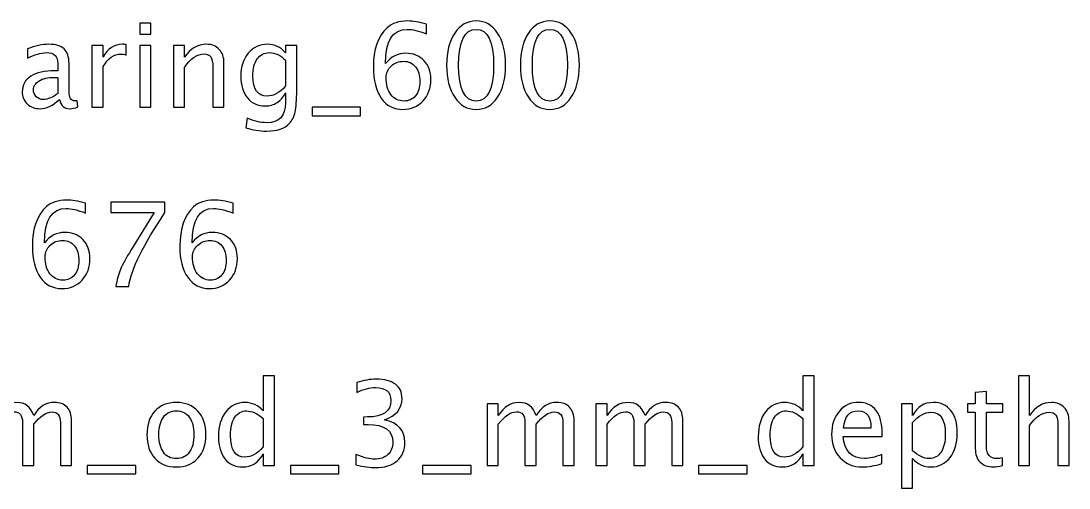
# Model space of a CAD drawing. Header units: centimetres. Extents: x -12.3 to 12.3, y -1.3 to 14.1.
# Drawn here: x 0.86 to 12.27, y 9.02 to 14.11 of the extents above; entities that cross this region are included whole.
import ezdxf

# ---------------------------------------------------------------- set-up
doc = ezdxf.new("R2010")
doc.units = ezdxf.units.CM
doc.header["$MEASUREMENT"] = 0
doc.layers.add('Layer 1', color=7, linetype='Continuous')

msp = doc.modelspace()

# ---------------------------------------------------------------- linework, layer by layer
at = {"layer": 'Layer 1'}
for points, knots in [([(2.14862, 13.96673), (2.14862, 13.96673), (2.14862, 14.08865), (2.14862, 14.08865), (2.14862, 14.08865), (2.14862, 14.08865), (2.27054, 14.08865), (2.27054, 14.08865), (2.27054, 14.08865), (2.27054, 14.08865), (2.27054, 13.96673), (2.27054, 13.96673), (2.27054, 13.96673), (2.27054, 13.96673), (2.14862, 13.96673), (2.14862, 13.96673)], [0, 0, 0, 0, 0.2, 0.2, 0.2, 0.2, 0.4, 0.4, 0.4, 0.4, 0.6, 0.6, 0.6, 0.6, 1, 1, 1, 1]), ([(4.82727, 13.64627), (4.88569, 13.72183), (4.95914, 13.75972), (5.04762, 13.75972), (5.04762, 13.75972), (5.12784, 13.75972), (5.19345, 13.73326), (5.24468, 13.68013), (5.24468, 13.68013), (5.29569, 13.62701), (5.3213, 13.55885), (5.3213, 13.47566), (5.3213, 13.47566), (5.3213, 13.3802), (5.29273, 13.30167), (5.23536, 13.24008), (5.23536, 13.24008), (5.178, 13.17848), (5.10519, 13.14758), (5.0165, 13.14758), (5.0165, 13.14758), (4.91575, 13.14758), (4.83658, 13.18843), (4.77965, 13.26992), (4.77965, 13.26992), (4.7225, 13.35163), (4.69392, 13.46466), (4.69392, 13.6088), (4.69392, 13.6088), (4.69392, 13.80311), (4.74387, 13.94556), (4.84357, 14.03658), (4.84357, 14.03658), (4.89776, 14.08653), (4.97269, 14.11151), (5.06815, 14.11151), (5.06815, 14.11151), (5.1236, 14.11151), (5.1924, 14.10008), (5.27431, 14.07722), (5.27431, 14.07722), (5.27431, 14.07722), (5.27431, 13.97054), (5.27431, 13.97054), (5.27431, 13.97054), (5.18774, 14.00356), (5.11662, 14.02007), (5.06074, 14.02007), (5.06074, 14.02007), (4.90516, 14.02007), (4.82727, 13.8954), (4.82727, 13.64627)], [0, 0, 0, 0, 0.07142857, 0.07142857, 0.07142857, 0.07142857, 0.14285714, 0.14285714, 0.14285714, 0.14285714, 0.21428571, 0.21428571, 0.21428571, 0.21428571, 0.28571429, 0.28571429, 0.28571429, 0.28571429, 0.35714286, 0.35714286, 0.35714286, 0.35714286, 0.42857143, 0.42857143, 0.42857143, 0.42857143, 0.5, 0.5, 0.5, 0.5, 0.57142857, 0.57142857, 0.57142857, 0.57142857, 0.64285714, 0.64285714, 0.64285714, 0.64285714, 0.71428571, 0.71428571, 0.71428571, 0.71428571, 0.78571429, 0.78571429, 0.78571429, 0.78571429, 0.85714286, 0.85714286, 0.85714286, 0.85714286, 1, 1, 1, 1]), ([(5.81321, 13.14758), (5.7169, 13.14758), (5.63922, 13.19182), (5.58038, 13.28008), (5.58038, 13.28008), (5.52132, 13.36835), (5.4919, 13.48477), (5.4919, 13.62955), (5.4919, 13.62955), (5.4919, 13.77433), (5.52132, 13.89074), (5.58038, 13.97901), (5.58038, 13.97901), (5.63922, 14.06727), (5.7169, 14.11151), (5.81321, 14.11151), (5.81321, 14.11151), (5.90994, 14.11151), (5.98762, 14.06748), (6.04647, 13.97943), (6.04647, 13.97943), (6.1051, 13.89138), (6.13452, 13.77475), (6.13452, 13.62955), (6.13452, 13.62955), (6.13452, 13.48477), (6.1051, 13.36835), (6.04647, 13.28008), (6.04647, 13.28008), (5.98762, 13.19182), (5.90994, 13.14758), (5.81321, 13.14758)], [0, 0, 0, 0, 0.11111111, 0.11111111, 0.11111111, 0.11111111, 0.22222222, 0.22222222, 0.22222222, 0.22222222, 0.33333333, 0.33333333, 0.33333333, 0.33333333, 0.44444444, 0.44444444, 0.44444444, 0.44444444, 0.55555556, 0.55555556, 0.55555556, 0.55555556, 0.66666667, 0.66666667, 0.66666667, 0.66666667, 0.77777778, 0.77777778, 0.77777778, 0.77777778, 1, 1, 1, 1]), ([(6.61627, 13.14758), (6.51996, 13.14758), (6.44228, 13.19182), (6.38344, 13.28008), (6.38344, 13.28008), (6.32438, 13.36835), (6.29496, 13.48477), (6.29496, 13.62955), (6.29496, 13.62955), (6.29496, 13.77433), (6.32438, 13.89074), (6.38344, 13.97901), (6.38344, 13.97901), (6.44228, 14.06727), (6.51996, 14.11151), (6.61627, 14.11151), (6.61627, 14.11151), (6.713, 14.11151), (6.79068, 14.06748), (6.84953, 13.97943), (6.84953, 13.97943), (6.90816, 13.89138), (6.93758, 13.77475), (6.93758, 13.62955), (6.93758, 13.62955), (6.93758, 13.48477), (6.90816, 13.36835), (6.84953, 13.28008), (6.84953, 13.28008), (6.79068, 13.19182), (6.713, 13.14758), (6.61627, 13.14758)], [0, 0, 0, 0, 0.11111111, 0.11111111, 0.11111111, 0.11111111, 0.22222222, 0.22222222, 0.22222222, 0.22222222, 0.33333333, 0.33333333, 0.33333333, 0.33333333, 0.44444444, 0.44444444, 0.44444444, 0.44444444, 0.55555556, 0.55555556, 0.55555556, 0.55555556, 0.66666667, 0.66666667, 0.66666667, 0.66666667, 0.77777778, 0.77777778, 0.77777778, 0.77777778, 1, 1, 1, 1]), ([(5.813, 13.23902), (5.94021, 13.23902), (6.00371, 13.3692), (6.00371, 13.62955), (6.00371, 13.62955), (6.00371, 13.8899), (5.94021, 14.02007), (5.813, 14.02007), (5.813, 14.02007), (5.68621, 14.02007), (5.62271, 13.8899), (5.62271, 13.62955), (5.62271, 13.62955), (5.62271, 13.3692), (5.68621, 13.23902), (5.813, 13.23902)], [0, 0, 0, 0, 0.2, 0.2, 0.2, 0.2, 0.4, 0.4, 0.4, 0.4, 0.6, 0.6, 0.6, 0.6, 1, 1, 1, 1]), ([(6.61606, 13.23902), (6.74327, 13.23902), (6.80677, 13.3692), (6.80677, 13.62955), (6.80677, 13.62955), (6.80677, 13.8899), (6.74327, 14.02007), (6.61606, 14.02007), (6.61606, 14.02007), (6.48927, 14.02007), (6.42577, 13.8899), (6.42577, 13.62955), (6.42577, 13.62955), (6.42577, 13.3692), (6.48927, 13.23902), (6.61606, 13.23902)], [0, 0, 0, 0, 0.2, 0.2, 0.2, 0.2, 0.4, 0.4, 0.4, 0.4, 0.6, 0.6, 0.6, 0.6, 1, 1, 1, 1]), ([(1.27465, 13.25617), (1.20142, 13.18886), (1.13093, 13.1552), (1.0632, 13.1552), (1.0632, 13.1552), (1.00753, 13.1552), (0.96117, 13.17256), (0.92456, 13.20748), (0.92456, 13.20748), (0.88773, 13.24241), (0.86931, 13.28643), (0.86931, 13.33956), (0.86931, 13.33956), (0.86931, 13.41301), (0.90021, 13.46953), (0.96202, 13.5089), (0.96202, 13.5089), (1.02383, 13.54827), (1.11252, 13.56795), (1.22809, 13.56795), (1.22809, 13.56795), (1.22809, 13.56795), (1.25666, 13.56795), (1.25666, 13.56795), (1.25666, 13.56795), (1.25666, 13.56795), (1.25666, 13.64902), (1.25666, 13.64902), (1.25666, 13.64902), (1.25666, 13.72712), (1.21602, 13.76607), (1.13453, 13.76607), (1.13453, 13.76607), (1.07145, 13.76607), (1.00245, 13.74617), (0.92773, 13.70638), (0.92773, 13.70638), (0.92773, 13.70638), (0.92773, 13.80671), (0.92773, 13.80671), (0.92773, 13.80671), (1.00986, 13.84058), (1.08733, 13.85751), (1.15993, 13.85751), (1.15993, 13.85751), (1.23465, 13.85751), (1.28989, 13.84058), (1.32524, 13.8065), (1.32524, 13.8065), (1.3608, 13.77242), (1.37858, 13.71993), (1.37858, 13.64902), (1.37858, 13.64902), (1.37858, 13.64902), (1.37858, 13.34485), (1.37858, 13.34485), (1.37858, 13.34485), (1.37858, 13.27522), (1.39996, 13.24029), (1.44293, 13.24029), (1.44293, 13.24029), (1.44822, 13.24029), (1.45605, 13.24114), (1.46642, 13.24283), (1.46642, 13.24283), (1.46642, 13.24283), (1.4751, 13.1751), (1.4751, 13.1751), (1.4751, 13.1751), (1.44737, 13.16176), (1.41689, 13.1552), (1.38345, 13.1552), (1.38345, 13.1552), (1.32651, 13.1552), (1.29032, 13.18886), (1.27465, 13.25617)], [0, 0, 0, 0, 0.05, 0.05, 0.05, 0.05, 0.1, 0.1, 0.1, 0.1, 0.15, 0.15, 0.15, 0.15, 0.2, 0.2, 0.2, 0.2, 0.25, 0.25, 0.25, 0.25, 0.3, 0.3, 0.3, 0.3, 0.35, 0.35, 0.35, 0.35, 0.4, 0.4, 0.4, 0.4, 0.45, 0.45, 0.45, 0.45, 0.5, 0.5, 0.5, 0.5, 0.55, 0.55, 0.55, 0.55, 0.6, 0.6, 0.6, 0.6, 0.65, 0.65, 0.65, 0.65, 0.7, 0.7, 0.7, 0.7, 0.75, 0.75, 0.75, 0.75, 0.8, 0.8, 0.8, 0.8, 0.85, 0.85, 0.85, 0.85, 0.9, 0.9, 0.9, 0.9, 1, 1, 1, 1]), ([(1.62898, 13.17044), (1.62898, 13.17044), (1.62898, 13.84354), (1.62898, 13.84354), (1.62898, 13.84354), (1.62898, 13.84354), (1.7509, 13.84354), (1.7509, 13.84354), (1.7509, 13.84354), (1.7509, 13.84354), (1.7509, 13.71633), (1.7509, 13.71633), (1.7509, 13.71633), (1.79937, 13.81052), (1.86965, 13.85751), (1.96193, 13.85751), (1.96193, 13.85751), (1.97442, 13.85751), (1.98754, 13.85645), (2.00109, 13.85434), (2.00109, 13.85434), (2.00109, 13.85434), (2.00109, 13.74025), (2.00109, 13.74025), (2.00109, 13.74025), (1.97992, 13.74723), (1.9613, 13.75083), (1.94521, 13.75083), (1.94521, 13.75083), (1.86774, 13.75083), (1.80297, 13.70511), (1.7509, 13.61346), (1.7509, 13.61346), (1.7509, 13.61346), (1.7509, 13.17044), (1.7509, 13.17044), (1.7509, 13.17044), (1.7509, 13.17044), (1.62898, 13.17044), (1.62898, 13.17044)], [0, 0, 0, 0, 0.09090909, 0.09090909, 0.09090909, 0.09090909, 0.18181818, 0.18181818, 0.18181818, 0.18181818, 0.27272727, 0.27272727, 0.27272727, 0.27272727, 0.36363636, 0.36363636, 0.36363636, 0.36363636, 0.45454545, 0.45454545, 0.45454545, 0.45454545, 0.54545455, 0.54545455, 0.54545455, 0.54545455, 0.63636364, 0.63636364, 0.63636364, 0.63636364, 0.72727273, 0.72727273, 0.72727273, 0.72727273, 0.81818182, 0.81818182, 0.81818182, 0.81818182, 1, 1, 1, 1]), ([(2.14862, 13.17044), (2.14862, 13.17044), (2.14862, 13.84354), (2.14862, 13.84354), (2.14862, 13.84354), (2.14862, 13.84354), (2.27054, 13.84354), (2.27054, 13.84354), (2.27054, 13.84354), (2.27054, 13.84354), (2.27054, 13.17044), (2.27054, 13.17044), (2.27054, 13.17044), (2.27054, 13.17044), (2.14862, 13.17044), (2.14862, 13.17044)], [0, 0, 0, 0, 0.2, 0.2, 0.2, 0.2, 0.4, 0.4, 0.4, 0.4, 0.6, 0.6, 0.6, 0.6, 1, 1, 1, 1]), ([(2.51565, 13.17044), (2.51565, 13.17044), (2.51565, 13.84354), (2.51565, 13.84354), (2.51565, 13.84354), (2.51565, 13.84354), (2.63757, 13.84354), (2.63757, 13.84354), (2.63757, 13.84354), (2.63757, 13.84354), (2.63757, 13.71633), (2.63757, 13.71633), (2.63757, 13.71633), (2.70213, 13.81052), (2.78129, 13.85751), (2.87485, 13.85751), (2.87485, 13.85751), (2.93369, 13.85751), (2.98047, 13.8391), (3.01497, 13.80205), (3.01497, 13.80205), (3.04947, 13.76522), (3.06683, 13.71548), (3.06683, 13.65325), (3.06683, 13.65325), (3.06683, 13.65325), (3.06683, 13.17044), (3.06683, 13.17044), (3.06683, 13.17044), (3.06683, 13.17044), (2.94491, 13.17044), (2.94491, 13.17044), (2.94491, 13.17044), (2.94491, 13.17044), (2.94491, 13.61346), (2.94491, 13.61346), (2.94491, 13.61346), (2.94491, 13.66341), (2.9375, 13.69897), (2.9229, 13.72014), (2.9229, 13.72014), (2.90808, 13.74152), (2.88374, 13.7521), (2.84966, 13.7521), (2.84966, 13.7521), (2.77473, 13.7521), (2.70403, 13.70321), (2.63757, 13.60542), (2.63757, 13.60542), (2.63757, 13.60542), (2.63757, 13.17044), (2.63757, 13.17044), (2.63757, 13.17044), (2.63757, 13.17044), (2.51565, 13.17044), (2.51565, 13.17044)], [0, 0, 0, 0, 0.06666667, 0.06666667, 0.06666667, 0.06666667, 0.13333333, 0.13333333, 0.13333333, 0.13333333, 0.2, 0.2, 0.2, 0.2, 0.26666667, 0.26666667, 0.26666667, 0.26666667, 0.33333333, 0.33333333, 0.33333333, 0.33333333, 0.4, 0.4, 0.4, 0.4, 0.46666667, 0.46666667, 0.46666667, 0.46666667, 0.53333333, 0.53333333, 0.53333333, 0.53333333, 0.6, 0.6, 0.6, 0.6, 0.66666667, 0.66666667, 0.66666667, 0.66666667, 0.73333333, 0.73333333, 0.73333333, 0.73333333, 0.8, 0.8, 0.8, 0.8, 0.86666667, 0.86666667, 0.86666667, 0.86666667, 1, 1, 1, 1]), ([(3.30644, 12.94692), (3.30644, 12.94692), (3.32083, 13.05233), (3.32083, 13.05233), (3.32083, 13.05233), (3.39153, 13.01931), (3.46159, 13.0028), (3.53081, 13.0028), (3.53081, 13.0028), (3.66818, 13.0028), (3.73697, 13.07561), (3.73697, 13.22103), (3.73697, 13.22103), (3.73697, 13.22103), (3.73697, 13.32686), (3.73697, 13.32686), (3.73697, 13.32686), (3.7158, 13.2822), (3.68575, 13.2477), (3.64659, 13.22293), (3.64659, 13.22293), (3.60743, 13.19817), (3.56383, 13.18568), (3.51578, 13.18568), (3.51578, 13.18568), (3.43429, 13.18568), (3.36973, 13.21489), (3.3221, 13.27331), (3.3221, 13.27331), (3.27448, 13.33173), (3.25056, 13.41089), (3.25056, 13.5108), (3.25056, 13.5108), (3.25056, 13.61304), (3.27765, 13.69643), (3.33184, 13.76099), (3.33184, 13.76099), (3.38624, 13.82534), (3.4563, 13.85751), (3.54245, 13.85751), (3.54245, 13.85751), (3.6178, 13.85751), (3.68278, 13.82703), (3.73697, 13.76586), (3.73697, 13.76586), (3.73697, 13.76586), (3.73697, 13.84354), (3.73697, 13.84354), (3.73697, 13.84354), (3.73697, 13.84354), (3.85889, 13.84354), (3.85889, 13.84354), (3.85889, 13.84354), (3.85889, 13.84354), (3.85889, 13.35417), (3.85889, 13.35417), (3.85889, 13.35417), (3.85889, 13.24897), (3.85339, 13.17108), (3.84238, 13.12049), (3.84238, 13.12049), (3.83159, 13.0699), (3.81084, 13.02841), (3.78079, 12.99624), (3.78079, 12.99624), (3.72745, 12.93972), (3.64405, 12.91136), (3.53081, 12.91136), (3.53081, 12.91136), (3.45313, 12.91136), (3.37841, 12.92321), (3.30644, 12.94692)], [0, 0, 0, 0, 0.05263158, 0.05263158, 0.05263158, 0.05263158, 0.10526316, 0.10526316, 0.10526316, 0.10526316, 0.15789474, 0.15789474, 0.15789474, 0.15789474, 0.21052632, 0.21052632, 0.21052632, 0.21052632, 0.26315789, 0.26315789, 0.26315789, 0.26315789, 0.31578947, 0.31578947, 0.31578947, 0.31578947, 0.36842105, 0.36842105, 0.36842105, 0.36842105, 0.42105263, 0.42105263, 0.42105263, 0.42105263, 0.47368421, 0.47368421, 0.47368421, 0.47368421, 0.52631579, 0.52631579, 0.52631579, 0.52631579, 0.57894737, 0.57894737, 0.57894737, 0.57894737, 0.63157895, 0.63157895, 0.63157895, 0.63157895, 0.68421053, 0.68421053, 0.68421053, 0.68421053, 0.73684211, 0.73684211, 0.73684211, 0.73684211, 0.78947368, 0.78947368, 0.78947368, 0.78947368, 0.84210526, 0.84210526, 0.84210526, 0.84210526, 0.89473684, 0.89473684, 0.89473684, 0.89473684, 1, 1, 1, 1]), ([(3.73697, 13.40327), (3.73697, 13.40327), (3.73697, 13.68246), (3.73697, 13.68246), (3.73697, 13.68246), (3.68321, 13.73813), (3.62458, 13.76607), (3.56129, 13.76607), (3.56129, 13.76607), (3.50498, 13.76607), (3.46096, 13.74363), (3.42921, 13.69855), (3.42921, 13.69855), (3.39725, 13.65368), (3.38137, 13.59123), (3.38137, 13.51165), (3.38137, 13.51165), (3.38137, 13.36539), (3.43323, 13.29236), (3.53716, 13.29236), (3.53716, 13.29236), (3.60785, 13.29236), (3.67453, 13.3294), (3.73697, 13.40327)], [0, 0, 0, 0, 0.14285714, 0.14285714, 0.14285714, 0.14285714, 0.28571429, 0.28571429, 0.28571429, 0.28571429, 0.42857143, 0.42857143, 0.42857143, 0.42857143, 0.57142857, 0.57142857, 0.57142857, 0.57142857, 0.71428571, 0.71428571, 0.71428571, 0.71428571, 1, 1, 1, 1]), ([(5.19938, 13.45153), (5.19938, 13.51948), (5.18372, 13.57324), (5.15218, 13.61282), (5.15218, 13.61282), (5.12064, 13.65241), (5.07746, 13.67209), (5.02264, 13.67209), (5.02264, 13.67209), (4.97036, 13.67209), (4.9257, 13.65473), (4.88844, 13.61981), (4.88844, 13.61981), (4.85098, 13.5851), (4.83235, 13.54319), (4.83235, 13.49429), (4.83235, 13.49429), (4.83235, 13.41724), (4.85013, 13.35544), (4.88548, 13.30887), (4.88548, 13.30887), (4.92104, 13.2623), (4.96803, 13.23902), (5.02645, 13.23902), (5.02645, 13.23902), (5.07958, 13.23902), (5.1217, 13.25807), (5.15281, 13.29617), (5.15281, 13.29617), (5.18393, 13.33427), (5.19938, 13.38613), (5.19938, 13.45153)], [0, 0, 0, 0, 0.11111111, 0.11111111, 0.11111111, 0.11111111, 0.22222222, 0.22222222, 0.22222222, 0.22222222, 0.33333333, 0.33333333, 0.33333333, 0.33333333, 0.44444444, 0.44444444, 0.44444444, 0.44444444, 0.55555556, 0.55555556, 0.55555556, 0.55555556, 0.66666667, 0.66666667, 0.66666667, 0.66666667, 0.77777778, 0.77777778, 0.77777778, 0.77777778, 1, 1, 1, 1]), ([(1.25666, 13.32263), (1.25666, 13.32263), (1.25666, 13.49556), (1.25666, 13.49556), (1.25666, 13.49556), (1.25666, 13.49556), (1.2175, 13.49683), (1.2175, 13.49683), (1.2175, 13.49683), (1.14977, 13.49683), (1.09516, 13.48434), (1.05346, 13.45937), (1.05346, 13.45937), (1.01197, 13.43418), (0.99123, 13.40095), (0.99123, 13.35946), (0.99123, 13.35946), (0.99123, 13.33046), (1.0016, 13.30591), (1.02213, 13.2858), (1.02213, 13.2858), (1.04288, 13.26569), (1.06807, 13.25553), (1.09791, 13.25553), (1.09791, 13.25553), (1.14871, 13.25553), (1.20163, 13.27797), (1.25666, 13.32263)], [0, 0, 0, 0, 0.125, 0.125, 0.125, 0.125, 0.25, 0.25, 0.25, 0.25, 0.375, 0.375, 0.375, 0.375, 0.5, 0.5, 0.5, 0.5, 0.625, 0.625, 0.625, 0.625, 0.75, 0.75, 0.75, 0.75, 1, 1, 1, 1]), ([(4.02717, 13.079), (4.02717, 13.079), (4.02717, 13.17044), (4.02717, 13.17044), (4.02717, 13.17044), (4.02717, 13.17044), (4.55549, 13.17044), (4.55549, 13.17044), (4.55549, 13.17044), (4.55549, 13.17044), (4.55549, 13.079), (4.55549, 13.079), (4.55549, 13.079), (4.55549, 13.079), (4.02717, 13.079), (4.02717, 13.079)], [0, 0, 0, 0, 0.2, 0.2, 0.2, 0.2, 0.4, 0.4, 0.4, 0.4, 0.6, 0.6, 0.6, 0.6, 1, 1, 1, 1]), ([(1.11305, 11.6947), (1.17147, 11.77026), (1.24492, 11.80815), (1.3334, 11.80815), (1.3334, 11.80815), (1.41362, 11.80815), (1.47923, 11.78169), (1.53046, 11.72856), (1.53046, 11.72856), (1.58147, 11.67544), (1.60708, 11.60728), (1.60708, 11.52409), (1.60708, 11.52409), (1.60708, 11.42863), (1.57851, 11.3501), (1.52114, 11.28851), (1.52114, 11.28851), (1.46378, 11.22691), (1.39097, 11.19601), (1.30228, 11.19601), (1.30228, 11.19601), (1.20153, 11.19601), (1.12236, 11.23686), (1.06543, 11.31835), (1.06543, 11.31835), (1.00828, 11.40006), (0.9797, 11.51309), (0.9797, 11.65723), (0.9797, 11.65723), (0.9797, 11.85154), (1.02965, 11.99399), (1.12935, 12.08501), (1.12935, 12.08501), (1.18354, 12.13496), (1.25847, 12.15994), (1.35393, 12.15994), (1.35393, 12.15994), (1.40938, 12.15994), (1.47818, 12.14851), (1.56009, 12.12565), (1.56009, 12.12565), (1.56009, 12.12565), (1.56009, 12.01897), (1.56009, 12.01897), (1.56009, 12.01897), (1.47352, 12.05199), (1.4024, 12.0685), (1.34652, 12.0685), (1.34652, 12.0685), (1.19094, 12.0685), (1.11305, 11.94383), (1.11305, 11.6947)], [0, 0, 0, 0, 0.07142857, 0.07142857, 0.07142857, 0.07142857, 0.14285714, 0.14285714, 0.14285714, 0.14285714, 0.21428571, 0.21428571, 0.21428571, 0.21428571, 0.28571429, 0.28571429, 0.28571429, 0.28571429, 0.35714286, 0.35714286, 0.35714286, 0.35714286, 0.42857143, 0.42857143, 0.42857143, 0.42857143, 0.5, 0.5, 0.5, 0.5, 0.57142857, 0.57142857, 0.57142857, 0.57142857, 0.64285714, 0.64285714, 0.64285714, 0.64285714, 0.71428571, 0.71428571, 0.71428571, 0.71428571, 0.78571429, 0.78571429, 0.78571429, 0.78571429, 0.85714286, 0.85714286, 0.85714286, 0.85714286, 1, 1, 1, 1]), ([(1.88817, 11.21887), (1.90002, 11.29041), (1.91717, 11.35243), (1.93918, 11.4045), (1.93918, 11.4045), (1.9612, 11.45657), (2.00035, 11.52833), (2.05623, 11.61934), (2.05623, 11.61934), (2.05623, 11.61934), (2.306, 12.02278), (2.306, 12.02278), (2.306, 12.02278), (2.306, 12.02278), (1.83483, 12.02278), (1.83483, 12.02278), (1.83483, 12.02278), (1.83483, 12.02278), (1.83483, 12.13708), (1.83483, 12.13708), (1.83483, 12.13708), (1.83483, 12.13708), (2.42411, 12.13708), (2.42411, 12.13708), (2.42411, 12.13708), (2.42411, 12.13708), (2.42411, 12.02278), (2.42411, 12.02278), (2.42411, 12.02278), (2.18895, 11.67565), (2.05729, 11.40768), (2.02914, 11.21887), (2.02914, 11.21887), (2.02914, 11.21887), (1.88817, 11.21887), (1.88817, 11.21887)], [0, 0, 0, 0, 0.1, 0.1, 0.1, 0.1, 0.2, 0.2, 0.2, 0.2, 0.3, 0.3, 0.3, 0.3, 0.4, 0.4, 0.4, 0.4, 0.5, 0.5, 0.5, 0.5, 0.6, 0.6, 0.6, 0.6, 0.7, 0.7, 0.7, 0.7, 0.8, 0.8, 0.8, 0.8, 1, 1, 1, 1]), ([(2.71917, 11.6947), (2.77759, 11.77026), (2.85104, 11.80815), (2.93952, 11.80815), (2.93952, 11.80815), (3.01974, 11.80815), (3.08535, 11.78169), (3.13658, 11.72856), (3.13658, 11.72856), (3.18759, 11.67544), (3.2132, 11.60728), (3.2132, 11.52409), (3.2132, 11.52409), (3.2132, 11.42863), (3.18463, 11.3501), (3.12726, 11.28851), (3.12726, 11.28851), (3.0699, 11.22691), (2.99709, 11.19601), (2.9084, 11.19601), (2.9084, 11.19601), (2.80765, 11.19601), (2.72848, 11.23686), (2.67155, 11.31835), (2.67155, 11.31835), (2.6144, 11.40006), (2.58582, 11.51309), (2.58582, 11.65723), (2.58582, 11.65723), (2.58582, 11.85154), (2.63577, 11.99399), (2.73547, 12.08501), (2.73547, 12.08501), (2.78966, 12.13496), (2.86459, 12.15994), (2.96005, 12.15994), (2.96005, 12.15994), (3.0155, 12.15994), (3.0843, 12.14851), (3.16621, 12.12565), (3.16621, 12.12565), (3.16621, 12.12565), (3.16621, 12.01897), (3.16621, 12.01897), (3.16621, 12.01897), (3.07964, 12.05199), (3.00852, 12.0685), (2.95264, 12.0685), (2.95264, 12.0685), (2.79706, 12.0685), (2.71917, 11.94383), (2.71917, 11.6947)], [0, 0, 0, 0, 0.07142857, 0.07142857, 0.07142857, 0.07142857, 0.14285714, 0.14285714, 0.14285714, 0.14285714, 0.21428571, 0.21428571, 0.21428571, 0.21428571, 0.28571429, 0.28571429, 0.28571429, 0.28571429, 0.35714286, 0.35714286, 0.35714286, 0.35714286, 0.42857143, 0.42857143, 0.42857143, 0.42857143, 0.5, 0.5, 0.5, 0.5, 0.57142857, 0.57142857, 0.57142857, 0.57142857, 0.64285714, 0.64285714, 0.64285714, 0.64285714, 0.71428571, 0.71428571, 0.71428571, 0.71428571, 0.78571429, 0.78571429, 0.78571429, 0.78571429, 0.85714286, 0.85714286, 0.85714286, 0.85714286, 1, 1, 1, 1]), ([(1.48516, 11.49996), (1.48516, 11.56791), (1.4695, 11.62167), (1.43796, 11.66125), (1.43796, 11.66125), (1.40642, 11.70084), (1.36324, 11.72052), (1.30842, 11.72052), (1.30842, 11.72052), (1.25614, 11.72052), (1.21148, 11.70316), (1.17422, 11.66824), (1.17422, 11.66824), (1.13676, 11.63353), (1.11813, 11.59162), (1.11813, 11.54272), (1.11813, 11.54272), (1.11813, 11.46567), (1.13591, 11.40387), (1.17126, 11.3573), (1.17126, 11.3573), (1.20682, 11.31073), (1.25381, 11.28745), (1.31223, 11.28745), (1.31223, 11.28745), (1.36536, 11.28745), (1.40748, 11.3065), (1.43859, 11.3446), (1.43859, 11.3446), (1.46971, 11.3827), (1.48516, 11.43456), (1.48516, 11.49996)], [0, 0, 0, 0, 0.11111111, 0.11111111, 0.11111111, 0.11111111, 0.22222222, 0.22222222, 0.22222222, 0.22222222, 0.33333333, 0.33333333, 0.33333333, 0.33333333, 0.44444444, 0.44444444, 0.44444444, 0.44444444, 0.55555556, 0.55555556, 0.55555556, 0.55555556, 0.66666667, 0.66666667, 0.66666667, 0.66666667, 0.77777778, 0.77777778, 0.77777778, 0.77777778, 1, 1, 1, 1]), ([(3.09128, 11.49996), (3.09128, 11.56791), (3.07562, 11.62167), (3.04408, 11.66125), (3.04408, 11.66125), (3.01254, 11.70084), (2.96936, 11.72052), (2.91454, 11.72052), (2.91454, 11.72052), (2.86226, 11.72052), (2.8176, 11.70316), (2.78034, 11.66824), (2.78034, 11.66824), (2.74288, 11.63353), (2.72425, 11.59162), (2.72425, 11.54272), (2.72425, 11.54272), (2.72425, 11.46567), (2.74203, 11.40387), (2.77738, 11.3573), (2.77738, 11.3573), (2.81294, 11.31073), (2.85993, 11.28745), (2.91835, 11.28745), (2.91835, 11.28745), (2.97148, 11.28745), (3.0136, 11.3065), (3.04471, 11.3446), (3.04471, 11.3446), (3.07583, 11.3827), (3.09128, 11.43456), (3.09128, 11.49996)], [0, 0, 0, 0, 0.11111111, 0.11111111, 0.11111111, 0.11111111, 0.22222222, 0.22222222, 0.22222222, 0.22222222, 0.33333333, 0.33333333, 0.33333333, 0.33333333, 0.44444444, 0.44444444, 0.44444444, 0.44444444, 0.55555556, 0.55555556, 0.55555556, 0.55555556, 0.66666667, 0.66666667, 0.66666667, 0.66666667, 0.77777778, 0.77777778, 0.77777778, 0.77777778, 1, 1, 1, 1]), ([(3.49356, 9.2673), (3.49356, 9.2673), (3.49356, 9.39367), (3.49356, 9.39367), (3.49356, 9.39367), (3.44382, 9.29926), (3.36889, 9.25206), (3.26877, 9.25206), (3.26877, 9.25206), (3.18749, 9.25206), (3.12357, 9.28148), (3.077, 9.34054), (3.077, 9.34054), (3.03043, 9.39959), (3.00715, 9.48024), (3.00715, 9.58247), (3.00715, 9.58247), (3.00715, 9.69423), (3.03361, 9.78419), (3.08631, 9.85235), (3.08631, 9.85235), (3.13923, 9.92029), (3.20866, 9.95437), (3.29481, 9.95437), (3.29481, 9.95437), (3.3746, 9.95437), (3.44107, 9.92389), (3.49356, 9.86272), (3.49356, 9.86272), (3.49356, 9.86272), (3.49356, 10.24647), (3.49356, 10.24647), (3.49356, 10.24647), (3.49356, 10.24647), (3.61548, 10.24647), (3.61548, 10.24647), (3.61548, 10.24647), (3.61548, 10.24647), (3.61548, 9.2673), (3.61548, 9.2673), (3.61548, 9.2673), (3.61548, 9.2673), (3.49356, 9.2673), (3.49356, 9.2673)], [0, 0, 0, 0, 0.08333333, 0.08333333, 0.08333333, 0.08333333, 0.16666667, 0.16666667, 0.16666667, 0.16666667, 0.25, 0.25, 0.25, 0.25, 0.33333333, 0.33333333, 0.33333333, 0.33333333, 0.41666667, 0.41666667, 0.41666667, 0.41666667, 0.5, 0.5, 0.5, 0.5, 0.58333333, 0.58333333, 0.58333333, 0.58333333, 0.66666667, 0.66666667, 0.66666667, 0.66666667, 0.75, 0.75, 0.75, 0.75, 0.83333333, 0.83333333, 0.83333333, 0.83333333, 1, 1, 1, 1]), ([(4.50236, 9.27365), (4.50236, 9.27365), (4.50236, 9.38795), (4.50236, 9.38795), (4.50236, 9.38795), (4.58957, 9.35324), (4.65794, 9.33588), (4.7081, 9.33588), (4.7081, 9.33588), (4.76716, 9.33588), (4.81478, 9.35281), (4.8514, 9.38689), (4.8514, 9.38689), (4.88802, 9.42097), (4.90622, 9.46542), (4.90622, 9.52003), (4.90622, 9.52003), (4.90622, 9.64957), (4.81605, 9.71434), (4.63571, 9.71434), (4.63571, 9.71434), (4.63571, 9.71434), (4.58745, 9.71434), (4.58745, 9.71434), (4.58745, 9.71434), (4.58745, 9.71434), (4.58745, 9.79626), (4.58745, 9.79626), (4.58745, 9.79626), (4.58745, 9.79626), (4.63021, 9.79689), (4.63021, 9.79689), (4.63021, 9.79689), (4.79975, 9.79689), (4.88463, 9.85658), (4.88463, 9.97617), (4.88463, 9.97617), (4.88463, 10.06994), (4.82833, 10.11693), (4.71593, 10.11693), (4.71593, 10.11693), (4.65561, 10.11693), (4.58872, 10.09957), (4.51506, 10.06486), (4.51506, 10.06486), (4.51506, 10.06486), (4.51506, 10.17154), (4.51506, 10.17154), (4.51506, 10.17154), (4.58724, 10.19609), (4.65688, 10.20837), (4.72376, 10.20837), (4.72376, 10.20837), (4.81478, 10.20837), (4.88484, 10.19017), (4.93353, 10.15376), (4.93353, 10.15376), (4.98221, 10.11757), (5.00655, 10.06486), (5.00655, 9.99586), (5.00655, 9.99586), (5.00655, 9.88812), (4.94284, 9.81128), (4.8152, 9.76556), (4.8152, 9.76556), (4.96316, 9.73106), (5.03703, 9.64999), (5.03703, 9.52194), (5.03703, 9.52194), (5.03703, 9.43558), (5.00846, 9.36763), (4.95152, 9.31831), (4.95152, 9.31831), (4.89458, 9.26899), (4.81626, 9.24444), (4.71678, 9.24444), (4.71678, 9.24444), (4.66005, 9.24444), (4.58872, 9.25418), (4.50236, 9.27365)], [0, 0, 0, 0, 0.04761905, 0.04761905, 0.04761905, 0.04761905, 0.0952381, 0.0952381, 0.0952381, 0.0952381, 0.14285714, 0.14285714, 0.14285714, 0.14285714, 0.19047619, 0.19047619, 0.19047619, 0.19047619, 0.23809524, 0.23809524, 0.23809524, 0.23809524, 0.28571429, 0.28571429, 0.28571429, 0.28571429, 0.33333333, 0.33333333, 0.33333333, 0.33333333, 0.38095238, 0.38095238, 0.38095238, 0.38095238, 0.42857143, 0.42857143, 0.42857143, 0.42857143, 0.47619048, 0.47619048, 0.47619048, 0.47619048, 0.52380952, 0.52380952, 0.52380952, 0.52380952, 0.57142857, 0.57142857, 0.57142857, 0.57142857, 0.61904762, 0.61904762, 0.61904762, 0.61904762, 0.66666667, 0.66666667, 0.66666667, 0.66666667, 0.71428571, 0.71428571, 0.71428571, 0.71428571, 0.76190476, 0.76190476, 0.76190476, 0.76190476, 0.80952381, 0.80952381, 0.80952381, 0.80952381, 0.85714286, 0.85714286, 0.85714286, 0.85714286, 0.9047619, 0.9047619, 0.9047619, 0.9047619, 1, 1, 1, 1]), ([(9.37239, 9.2673), (9.37239, 9.2673), (9.37239, 9.39367), (9.37239, 9.39367), (9.37239, 9.39367), (9.32265, 9.29926), (9.24772, 9.25206), (9.1476, 9.25206), (9.1476, 9.25206), (9.06632, 9.25206), (9.0024, 9.28148), (8.95583, 9.34054), (8.95583, 9.34054), (8.90926, 9.39959), (8.88598, 9.48024), (8.88598, 9.58247), (8.88598, 9.58247), (8.88598, 9.69423), (8.91244, 9.78419), (8.96514, 9.85235), (8.96514, 9.85235), (9.01806, 9.92029), (9.08749, 9.95437), (9.17364, 9.95437), (9.17364, 9.95437), (9.25343, 9.95437), (9.3199, 9.92389), (9.37239, 9.86272), (9.37239, 9.86272), (9.37239, 9.86272), (9.37239, 10.24647), (9.37239, 10.24647), (9.37239, 10.24647), (9.37239, 10.24647), (9.49431, 10.24647), (9.49431, 10.24647), (9.49431, 10.24647), (9.49431, 10.24647), (9.49431, 9.2673), (9.49431, 9.2673), (9.49431, 9.2673), (9.49431, 9.2673), (9.37239, 9.2673), (9.37239, 9.2673)], [0, 0, 0, 0, 0.08333333, 0.08333333, 0.08333333, 0.08333333, 0.16666667, 0.16666667, 0.16666667, 0.16666667, 0.25, 0.25, 0.25, 0.25, 0.33333333, 0.33333333, 0.33333333, 0.33333333, 0.41666667, 0.41666667, 0.41666667, 0.41666667, 0.5, 0.5, 0.5, 0.5, 0.58333333, 0.58333333, 0.58333333, 0.58333333, 0.66666667, 0.66666667, 0.66666667, 0.66666667, 0.75, 0.75, 0.75, 0.75, 0.83333333, 0.83333333, 0.83333333, 0.83333333, 1, 1, 1, 1]), ([(11.7204, 9.2673), (11.7204, 9.2673), (11.7204, 10.24647), (11.7204, 10.24647), (11.7204, 10.24647), (11.7204, 10.24647), (11.84232, 10.24647), (11.84232, 10.24647), (11.84232, 10.24647), (11.84232, 10.24647), (11.84232, 9.81319), (11.84232, 9.81319), (11.84232, 9.81319), (11.90688, 9.90738), (11.98604, 9.95437), (12.0796, 9.95437), (12.0796, 9.95437), (12.13844, 9.95437), (12.18522, 9.93596), (12.21972, 9.89891), (12.21972, 9.89891), (12.25422, 9.86208), (12.27158, 9.81234), (12.27158, 9.75011), (12.27158, 9.75011), (12.27158, 9.75011), (12.27158, 9.2673), (12.27158, 9.2673), (12.27158, 9.2673), (12.27158, 9.2673), (12.14966, 9.2673), (12.14966, 9.2673), (12.14966, 9.2673), (12.14966, 9.2673), (12.14966, 9.71032), (12.14966, 9.71032), (12.14966, 9.71032), (12.14966, 9.76027), (12.14225, 9.79583), (12.12765, 9.817), (12.12765, 9.817), (12.11283, 9.83838), (12.08849, 9.84896), (12.05441, 9.84896), (12.05441, 9.84896), (11.97948, 9.84896), (11.90878, 9.80007), (11.84232, 9.70228), (11.84232, 9.70228), (11.84232, 9.70228), (11.84232, 9.2673), (11.84232, 9.2673), (11.84232, 9.2673), (11.84232, 9.2673), (11.7204, 9.2673), (11.7204, 9.2673)], [0, 0, 0, 0, 0.06666667, 0.06666667, 0.06666667, 0.06666667, 0.13333333, 0.13333333, 0.13333333, 0.13333333, 0.2, 0.2, 0.2, 0.2, 0.26666667, 0.26666667, 0.26666667, 0.26666667, 0.33333333, 0.33333333, 0.33333333, 0.33333333, 0.4, 0.4, 0.4, 0.4, 0.46666667, 0.46666667, 0.46666667, 0.46666667, 0.53333333, 0.53333333, 0.53333333, 0.53333333, 0.6, 0.6, 0.6, 0.6, 0.66666667, 0.66666667, 0.66666667, 0.66666667, 0.73333333, 0.73333333, 0.73333333, 0.73333333, 0.8, 0.8, 0.8, 0.8, 0.86666667, 0.86666667, 0.86666667, 0.86666667, 1, 1, 1, 1]), ([(11.54641, 9.26751), (11.50873, 9.25714), (11.47593, 9.25206), (11.4482, 9.25206), (11.4482, 9.25206), (11.38597, 9.25206), (11.3375, 9.26984), (11.30278, 9.3054), (11.30278, 9.3054), (11.26786, 9.34096), (11.2505, 9.39028), (11.2505, 9.45357), (11.2505, 9.45357), (11.2505, 9.45357), (11.2505, 9.84896), (11.2505, 9.84896), (11.2505, 9.84896), (11.2505, 9.84896), (11.16626, 9.84896), (11.16626, 9.84896), (11.16626, 9.84896), (11.16626, 9.84896), (11.16626, 9.9404), (11.16626, 9.9404), (11.16626, 9.9404), (11.16626, 9.9404), (11.2505, 9.9404), (11.2505, 9.9404), (11.2505, 9.9404), (11.2505, 9.9404), (11.2505, 10.06211), (11.2505, 10.06211), (11.2505, 10.06211), (11.2505, 10.06211), (11.37242, 10.07375), (11.37242, 10.07375), (11.37242, 10.07375), (11.37242, 10.07375), (11.37242, 9.9404), (11.37242, 9.9404), (11.37242, 9.9404), (11.37242, 9.9404), (11.54895, 9.9404), (11.54895, 9.9404), (11.54895, 9.9404), (11.54895, 9.9404), (11.54895, 9.84896), (11.54895, 9.84896), (11.54895, 9.84896), (11.54895, 9.84896), (11.37242, 9.84896), (11.37242, 9.84896), (11.37242, 9.84896), (11.37242, 9.84896), (11.37242, 9.47558), (11.37242, 9.47558), (11.37242, 9.47558), (11.37242, 9.38753), (11.41073, 9.3435), (11.48714, 9.3435), (11.48714, 9.3435), (11.50344, 9.3435), (11.52313, 9.34625), (11.54641, 9.35154), (11.54641, 9.35154), (11.54641, 9.35154), (11.54641, 9.26751), (11.54641, 9.26751)], [0, 0, 0, 0, 0.05555556, 0.05555556, 0.05555556, 0.05555556, 0.11111111, 0.11111111, 0.11111111, 0.11111111, 0.16666667, 0.16666667, 0.16666667, 0.16666667, 0.22222222, 0.22222222, 0.22222222, 0.22222222, 0.27777778, 0.27777778, 0.27777778, 0.27777778, 0.33333333, 0.33333333, 0.33333333, 0.33333333, 0.38888889, 0.38888889, 0.38888889, 0.38888889, 0.44444444, 0.44444444, 0.44444444, 0.44444444, 0.5, 0.5, 0.5, 0.5, 0.55555556, 0.55555556, 0.55555556, 0.55555556, 0.61111111, 0.61111111, 0.61111111, 0.61111111, 0.66666667, 0.66666667, 0.66666667, 0.66666667, 0.72222222, 0.72222222, 0.72222222, 0.72222222, 0.77777778, 0.77777778, 0.77777778, 0.77777778, 0.83333333, 0.83333333, 0.83333333, 0.83333333, 0.88888889, 0.88888889, 0.88888889, 0.88888889, 1, 1, 1, 1]), ([(0.45953, 9.2673), (0.45953, 9.2673), (0.45953, 9.9404), (0.45953, 9.9404), (0.45953, 9.9404), (0.45953, 9.9404), (0.58145, 9.9404), (0.58145, 9.9404), (0.58145, 9.9404), (0.58145, 9.9404), (0.58145, 9.81319), (0.58145, 9.81319), (0.58145, 9.81319), (0.64093, 9.90738), (0.71713, 9.95437), (0.81047, 9.95437), (0.81047, 9.95437), (0.90043, 9.95437), (0.9616, 9.90738), (0.9942, 9.81319), (0.9942, 9.81319), (1.05199, 9.90823), (1.12734, 9.95564), (1.21984, 9.95564), (1.21984, 9.95564), (1.27889, 9.95564), (1.32482, 9.93828), (1.35763, 9.90336), (1.35763, 9.90336), (1.39044, 9.86843), (1.40695, 9.81954), (1.40695, 9.75667), (1.40695, 9.75667), (1.40695, 9.75667), (1.40695, 9.2673), (1.40695, 9.2673), (1.40695, 9.2673), (1.40695, 9.2673), (1.28503, 9.2673), (1.28503, 9.2673), (1.28503, 9.2673), (1.28503, 9.2673), (1.28503, 9.73657), (1.28503, 9.73657), (1.28503, 9.73657), (1.28503, 9.81319), (1.25455, 9.8515), (1.19359, 9.8515), (1.19359, 9.8515), (1.1303, 9.8515), (1.06384, 9.80684), (0.9942, 9.7173), (0.9942, 9.7173), (0.9942, 9.7173), (0.9942, 9.2673), (0.9942, 9.2673), (0.9942, 9.2673), (0.9942, 9.2673), (0.87228, 9.2673), (0.87228, 9.2673), (0.87228, 9.2673), (0.87228, 9.2673), (0.87228, 9.73699), (0.87228, 9.73699), (0.87228, 9.73699), (0.87228, 9.81425), (0.84138, 9.85277), (0.77936, 9.85277), (0.77936, 9.85277), (0.71776, 9.85277), (0.65172, 9.8079), (0.58145, 9.71794), (0.58145, 9.71794), (0.58145, 9.71794), (0.58145, 9.2673), (0.58145, 9.2673), (0.58145, 9.2673), (0.58145, 9.2673), (0.45953, 9.2673), (0.45953, 9.2673)], [0, 0, 0, 0, 0.04761905, 0.04761905, 0.04761905, 0.04761905, 0.0952381, 0.0952381, 0.0952381, 0.0952381, 0.14285714, 0.14285714, 0.14285714, 0.14285714, 0.19047619, 0.19047619, 0.19047619, 0.19047619, 0.23809524, 0.23809524, 0.23809524, 0.23809524, 0.28571429, 0.28571429, 0.28571429, 0.28571429, 0.33333333, 0.33333333, 0.33333333, 0.33333333, 0.38095238, 0.38095238, 0.38095238, 0.38095238, 0.42857143, 0.42857143, 0.42857143, 0.42857143, 0.47619048, 0.47619048, 0.47619048, 0.47619048, 0.52380952, 0.52380952, 0.52380952, 0.52380952, 0.57142857, 0.57142857, 0.57142857, 0.57142857, 0.61904762, 0.61904762, 0.61904762, 0.61904762, 0.66666667, 0.66666667, 0.66666667, 0.66666667, 0.71428571, 0.71428571, 0.71428571, 0.71428571, 0.76190476, 0.76190476, 0.76190476, 0.76190476, 0.80952381, 0.80952381, 0.80952381, 0.80952381, 0.85714286, 0.85714286, 0.85714286, 0.85714286, 0.9047619, 0.9047619, 0.9047619, 0.9047619, 1, 1, 1, 1]), ([(2.54826, 9.25206), (2.44941, 9.25206), (2.3711, 9.2836), (2.31352, 9.34668), (2.31352, 9.34668), (2.25574, 9.40975), (2.22695, 9.49548), (2.22695, 9.60364), (2.22695, 9.60364), (2.22695, 9.71159), (2.25574, 9.7971), (2.31352, 9.85997), (2.31352, 9.85997), (2.3711, 9.92283), (2.44941, 9.95437), (2.54826, 9.95437), (2.54826, 9.95437), (2.64711, 9.95437), (2.72543, 9.92283), (2.783, 9.85997), (2.783, 9.85997), (2.84078, 9.7971), (2.86957, 9.71159), (2.86957, 9.60364), (2.86957, 9.60364), (2.86957, 9.49548), (2.84078, 9.40975), (2.783, 9.34668), (2.783, 9.34668), (2.72543, 9.2836), (2.64711, 9.25206), (2.54826, 9.25206)], [0, 0, 0, 0, 0.11111111, 0.11111111, 0.11111111, 0.11111111, 0.22222222, 0.22222222, 0.22222222, 0.22222222, 0.33333333, 0.33333333, 0.33333333, 0.33333333, 0.44444444, 0.44444444, 0.44444444, 0.44444444, 0.55555556, 0.55555556, 0.55555556, 0.55555556, 0.66666667, 0.66666667, 0.66666667, 0.66666667, 0.77777778, 0.77777778, 0.77777778, 0.77777778, 1, 1, 1, 1]), ([(5.9328, 9.2673), (5.9328, 9.2673), (5.9328, 9.9404), (5.9328, 9.9404), (5.9328, 9.9404), (5.9328, 9.9404), (6.05472, 9.9404), (6.05472, 9.9404), (6.05472, 9.9404), (6.05472, 9.9404), (6.05472, 9.81319), (6.05472, 9.81319), (6.05472, 9.81319), (6.1142, 9.90738), (6.1904, 9.95437), (6.28374, 9.95437), (6.28374, 9.95437), (6.3737, 9.95437), (6.43487, 9.90738), (6.46747, 9.81319), (6.46747, 9.81319), (6.52526, 9.90823), (6.60061, 9.95564), (6.69311, 9.95564), (6.69311, 9.95564), (6.75216, 9.95564), (6.79809, 9.93828), (6.8309, 9.90336), (6.8309, 9.90336), (6.86371, 9.86843), (6.88022, 9.81954), (6.88022, 9.75667), (6.88022, 9.75667), (6.88022, 9.75667), (6.88022, 9.2673), (6.88022, 9.2673), (6.88022, 9.2673), (6.88022, 9.2673), (6.7583, 9.2673), (6.7583, 9.2673), (6.7583, 9.2673), (6.7583, 9.2673), (6.7583, 9.73657), (6.7583, 9.73657), (6.7583, 9.73657), (6.7583, 9.81319), (6.72782, 9.8515), (6.66686, 9.8515), (6.66686, 9.8515), (6.60357, 9.8515), (6.53711, 9.80684), (6.46747, 9.7173), (6.46747, 9.7173), (6.46747, 9.7173), (6.46747, 9.2673), (6.46747, 9.2673), (6.46747, 9.2673), (6.46747, 9.2673), (6.34555, 9.2673), (6.34555, 9.2673), (6.34555, 9.2673), (6.34555, 9.2673), (6.34555, 9.73699), (6.34555, 9.73699), (6.34555, 9.73699), (6.34555, 9.81425), (6.31465, 9.85277), (6.25263, 9.85277), (6.25263, 9.85277), (6.19103, 9.85277), (6.12499, 9.8079), (6.05472, 9.71794), (6.05472, 9.71794), (6.05472, 9.71794), (6.05472, 9.2673), (6.05472, 9.2673), (6.05472, 9.2673), (6.05472, 9.2673), (5.9328, 9.2673), (5.9328, 9.2673)], [0, 0, 0, 0, 0.04761905, 0.04761905, 0.04761905, 0.04761905, 0.0952381, 0.0952381, 0.0952381, 0.0952381, 0.14285714, 0.14285714, 0.14285714, 0.14285714, 0.19047619, 0.19047619, 0.19047619, 0.19047619, 0.23809524, 0.23809524, 0.23809524, 0.23809524, 0.28571429, 0.28571429, 0.28571429, 0.28571429, 0.33333333, 0.33333333, 0.33333333, 0.33333333, 0.38095238, 0.38095238, 0.38095238, 0.38095238, 0.42857143, 0.42857143, 0.42857143, 0.42857143, 0.47619048, 0.47619048, 0.47619048, 0.47619048, 0.52380952, 0.52380952, 0.52380952, 0.52380952, 0.57142857, 0.57142857, 0.57142857, 0.57142857, 0.61904762, 0.61904762, 0.61904762, 0.61904762, 0.66666667, 0.66666667, 0.66666667, 0.66666667, 0.71428571, 0.71428571, 0.71428571, 0.71428571, 0.76190476, 0.76190476, 0.76190476, 0.76190476, 0.80952381, 0.80952381, 0.80952381, 0.80952381, 0.85714286, 0.85714286, 0.85714286, 0.85714286, 0.9047619, 0.9047619, 0.9047619, 0.9047619, 1, 1, 1, 1]), ([(7.11856, 9.2673), (7.11856, 9.2673), (7.11856, 9.9404), (7.11856, 9.9404), (7.11856, 9.9404), (7.11856, 9.9404), (7.24048, 9.9404), (7.24048, 9.9404), (7.24048, 9.9404), (7.24048, 9.9404), (7.24048, 9.81319), (7.24048, 9.81319), (7.24048, 9.81319), (7.29996, 9.90738), (7.37616, 9.95437), (7.4695, 9.95437), (7.4695, 9.95437), (7.55946, 9.95437), (7.62063, 9.90738), (7.65323, 9.81319), (7.65323, 9.81319), (7.71102, 9.90823), (7.78637, 9.95564), (7.87887, 9.95564), (7.87887, 9.95564), (7.93792, 9.95564), (7.98385, 9.93828), (8.01666, 9.90336), (8.01666, 9.90336), (8.04947, 9.86843), (8.06598, 9.81954), (8.06598, 9.75667), (8.06598, 9.75667), (8.06598, 9.75667), (8.06598, 9.2673), (8.06598, 9.2673), (8.06598, 9.2673), (8.06598, 9.2673), (7.94406, 9.2673), (7.94406, 9.2673), (7.94406, 9.2673), (7.94406, 9.2673), (7.94406, 9.73657), (7.94406, 9.73657), (7.94406, 9.73657), (7.94406, 9.81319), (7.91358, 9.8515), (7.85262, 9.8515), (7.85262, 9.8515), (7.78933, 9.8515), (7.72287, 9.80684), (7.65323, 9.7173), (7.65323, 9.7173), (7.65323, 9.7173), (7.65323, 9.2673), (7.65323, 9.2673), (7.65323, 9.2673), (7.65323, 9.2673), (7.53131, 9.2673), (7.53131, 9.2673), (7.53131, 9.2673), (7.53131, 9.2673), (7.53131, 9.73699), (7.53131, 9.73699), (7.53131, 9.73699), (7.53131, 9.81425), (7.50041, 9.85277), (7.43839, 9.85277), (7.43839, 9.85277), (7.37679, 9.85277), (7.31075, 9.8079), (7.24048, 9.71794), (7.24048, 9.71794), (7.24048, 9.71794), (7.24048, 9.2673), (7.24048, 9.2673), (7.24048, 9.2673), (7.24048, 9.2673), (7.11856, 9.2673), (7.11856, 9.2673)], [0, 0, 0, 0, 0.04761905, 0.04761905, 0.04761905, 0.04761905, 0.0952381, 0.0952381, 0.0952381, 0.0952381, 0.14285714, 0.14285714, 0.14285714, 0.14285714, 0.19047619, 0.19047619, 0.19047619, 0.19047619, 0.23809524, 0.23809524, 0.23809524, 0.23809524, 0.28571429, 0.28571429, 0.28571429, 0.28571429, 0.33333333, 0.33333333, 0.33333333, 0.33333333, 0.38095238, 0.38095238, 0.38095238, 0.38095238, 0.42857143, 0.42857143, 0.42857143, 0.42857143, 0.47619048, 0.47619048, 0.47619048, 0.47619048, 0.52380952, 0.52380952, 0.52380952, 0.52380952, 0.57142857, 0.57142857, 0.57142857, 0.57142857, 0.61904762, 0.61904762, 0.61904762, 0.61904762, 0.66666667, 0.66666667, 0.66666667, 0.66666667, 0.71428571, 0.71428571, 0.71428571, 0.71428571, 0.76190476, 0.76190476, 0.76190476, 0.76190476, 0.80952381, 0.80952381, 0.80952381, 0.80952381, 0.85714286, 0.85714286, 0.85714286, 0.85714286, 0.9047619, 0.9047619, 0.9047619, 0.9047619, 1, 1, 1, 1]), ([(10.2326, 9.28889), (10.15069, 9.26434), (10.08062, 9.25206), (10.0222, 9.25206), (10.0222, 9.25206), (9.92251, 9.25206), (9.84144, 9.28508), (9.779, 9.35091), (9.779, 9.35091), (9.71656, 9.41674), (9.68523, 9.50204), (9.68523, 9.60703), (9.68523, 9.60703), (9.68523, 9.70884), (9.71275, 9.79245), (9.76799, 9.85785), (9.76799, 9.85785), (9.82324, 9.92304), (9.89393, 9.95564), (9.98008, 9.95564), (9.98008, 9.95564), (10.06157, 9.95564), (10.12465, 9.92664), (10.1691, 9.86865), (10.1691, 9.86865), (10.21355, 9.81065), (10.23578, 9.72852), (10.23578, 9.62205), (10.23578, 9.62205), (10.23578, 9.62205), (10.23514, 9.5848), (10.23514, 9.5848), (10.23514, 9.5848), (10.23514, 9.5848), (9.80969, 9.5848), (9.80969, 9.5848), (9.80969, 9.5848), (9.82747, 9.42393), (9.906, 9.3435), (10.04506, 9.3435), (10.04506, 9.3435), (10.09608, 9.3435), (10.15852, 9.35789), (10.2326, 9.38668), (10.2326, 9.38668), (10.2326, 9.38668), (10.2326, 9.28889), (10.2326, 9.28889)], [0, 0, 0, 0, 0.07692308, 0.07692308, 0.07692308, 0.07692308, 0.15384615, 0.15384615, 0.15384615, 0.15384615, 0.23076923, 0.23076923, 0.23076923, 0.23076923, 0.30769231, 0.30769231, 0.30769231, 0.30769231, 0.38461538, 0.38461538, 0.38461538, 0.38461538, 0.46153846, 0.46153846, 0.46153846, 0.46153846, 0.53846154, 0.53846154, 0.53846154, 0.53846154, 0.61538462, 0.61538462, 0.61538462, 0.61538462, 0.69230769, 0.69230769, 0.69230769, 0.69230769, 0.76923077, 0.76923077, 0.76923077, 0.76923077, 0.84615385, 0.84615385, 0.84615385, 0.84615385, 1, 1, 1, 1]), ([(10.44617, 9.02219), (10.44617, 9.02219), (10.44617, 9.9404), (10.44617, 9.9404), (10.44617, 9.9404), (10.44617, 9.9404), (10.56809, 9.9404), (10.56809, 9.9404), (10.56809, 9.9404), (10.56809, 9.9404), (10.56809, 9.81319), (10.56809, 9.81319), (10.56809, 9.81319), (10.61804, 9.90738), (10.69319, 9.95437), (10.7933, 9.95437), (10.7933, 9.95437), (10.87437, 9.95437), (10.93808, 9.92495), (10.98465, 9.86589), (10.98465, 9.86589), (11.03122, 9.80684), (11.0545, 9.72619), (11.0545, 9.62396), (11.0545, 9.62396), (11.0545, 9.51262), (11.02804, 9.42266), (10.97534, 9.35451), (10.97534, 9.35451), (10.92263, 9.28614), (10.85321, 9.25206), (10.76727, 9.25206), (10.76727, 9.25206), (10.68747, 9.25206), (10.62101, 9.28254), (10.56809, 9.34371), (10.56809, 9.34371), (10.56809, 9.34371), (10.56809, 9.02219), (10.56809, 9.02219), (10.56809, 9.02219), (10.56809, 9.02219), (10.44617, 9.02219), (10.44617, 9.02219)], [0, 0, 0, 0, 0.08333333, 0.08333333, 0.08333333, 0.08333333, 0.16666667, 0.16666667, 0.16666667, 0.16666667, 0.25, 0.25, 0.25, 0.25, 0.33333333, 0.33333333, 0.33333333, 0.33333333, 0.41666667, 0.41666667, 0.41666667, 0.41666667, 0.5, 0.5, 0.5, 0.5, 0.58333333, 0.58333333, 0.58333333, 0.58333333, 0.66666667, 0.66666667, 0.66666667, 0.66666667, 0.75, 0.75, 0.75, 0.75, 0.83333333, 0.83333333, 0.83333333, 0.83333333, 1, 1, 1, 1]), ([(2.54805, 9.3435), (2.60837, 9.3435), (2.65536, 9.36615), (2.68881, 9.41166), (2.68881, 9.41166), (2.72204, 9.45695), (2.73876, 9.52109), (2.73876, 9.60364), (2.73876, 9.60364), (2.73876, 9.68598), (2.72204, 9.7499), (2.68881, 9.7952), (2.68881, 9.7952), (2.65536, 9.84028), (2.60837, 9.86293), (2.54805, 9.86293), (2.54805, 9.86293), (2.48751, 9.86293), (2.44052, 9.84028), (2.4075, 9.7952), (2.4075, 9.7952), (2.37427, 9.7499), (2.35776, 9.68598), (2.35776, 9.60364), (2.35776, 9.60364), (2.35776, 9.52109), (2.37427, 9.45695), (2.4075, 9.41166), (2.4075, 9.41166), (2.44052, 9.36615), (2.48751, 9.3435), (2.54805, 9.3435)], [0, 0, 0, 0, 0.11111111, 0.11111111, 0.11111111, 0.11111111, 0.22222222, 0.22222222, 0.22222222, 0.22222222, 0.33333333, 0.33333333, 0.33333333, 0.33333333, 0.44444444, 0.44444444, 0.44444444, 0.44444444, 0.55555556, 0.55555556, 0.55555556, 0.55555556, 0.66666667, 0.66666667, 0.66666667, 0.66666667, 0.77777778, 0.77777778, 0.77777778, 0.77777778, 1, 1, 1, 1]), ([(3.49356, 9.77932), (3.43027, 9.83499), (3.37037, 9.86293), (3.31364, 9.86293), (3.31364, 9.86293), (3.25776, 9.86293), (3.21458, 9.83965), (3.18389, 9.79287), (3.18389, 9.79287), (3.1532, 9.7463), (3.13796, 9.68026), (3.13796, 9.59475), (3.13796, 9.59475), (3.13796, 9.43748), (3.19003, 9.35874), (3.29438, 9.35874), (3.29438, 9.35874), (3.36212, 9.35874), (3.42858, 9.39578), (3.49356, 9.46965), (3.49356, 9.46965), (3.49356, 9.46965), (3.49356, 9.77932), (3.49356, 9.77932)], [0, 0, 0, 0, 0.14285714, 0.14285714, 0.14285714, 0.14285714, 0.28571429, 0.28571429, 0.28571429, 0.28571429, 0.42857143, 0.42857143, 0.42857143, 0.42857143, 0.57142857, 0.57142857, 0.57142857, 0.57142857, 0.71428571, 0.71428571, 0.71428571, 0.71428571, 1, 1, 1, 1]), ([(9.37239, 9.77932), (9.3091, 9.83499), (9.2492, 9.86293), (9.19247, 9.86293), (9.19247, 9.86293), (9.13659, 9.86293), (9.09341, 9.83965), (9.06272, 9.79287), (9.06272, 9.79287), (9.03203, 9.7463), (9.01679, 9.68026), (9.01679, 9.59475), (9.01679, 9.59475), (9.01679, 9.43748), (9.06886, 9.35874), (9.17321, 9.35874), (9.17321, 9.35874), (9.24095, 9.35874), (9.30741, 9.39578), (9.37239, 9.46965), (9.37239, 9.46965), (9.37239, 9.46965), (9.37239, 9.77932), (9.37239, 9.77932)], [0, 0, 0, 0, 0.14285714, 0.14285714, 0.14285714, 0.14285714, 0.28571429, 0.28571429, 0.28571429, 0.28571429, 0.42857143, 0.42857143, 0.42857143, 0.42857143, 0.57142857, 0.57142857, 0.57142857, 0.57142857, 0.71428571, 0.71428571, 0.71428571, 0.71428571, 1, 1, 1, 1]), ([(9.81604, 9.67624), (9.81604, 9.67624), (10.11322, 9.67624), (10.11322, 9.67624), (10.11322, 9.67624), (10.11322, 9.80155), (10.06644, 9.8642), (9.9731, 9.8642), (9.9731, 9.8642), (9.87912, 9.8642), (9.82684, 9.80155), (9.81604, 9.67624)], [0, 0, 0, 0, 0.25, 0.25, 0.25, 0.25, 0.5, 0.5, 0.5, 0.5, 1, 1, 1, 1]), ([(10.56809, 9.42774), (10.63096, 9.37165), (10.69086, 9.3435), (10.7478, 9.3435), (10.7478, 9.3435), (10.80389, 9.3435), (10.84728, 9.367), (10.87776, 9.41377), (10.87776, 9.41377), (10.90845, 9.46055), (10.92369, 9.52638), (10.92369, 9.61147), (10.92369, 9.61147), (10.92369, 9.76895), (10.87162, 9.84769), (10.76748, 9.84769), (10.76748, 9.84769), (10.69932, 9.84769), (10.63286, 9.81086), (10.56809, 9.73699), (10.56809, 9.73699), (10.56809, 9.73699), (10.56809, 9.42774), (10.56809, 9.42774)], [0, 0, 0, 0, 0.14285714, 0.14285714, 0.14285714, 0.14285714, 0.28571429, 0.28571429, 0.28571429, 0.28571429, 0.42857143, 0.42857143, 0.42857143, 0.42857143, 0.57142857, 0.57142857, 0.57142857, 0.57142857, 0.71428571, 0.71428571, 0.71428571, 0.71428571, 1, 1, 1, 1]), ([(1.57671, 9.17586), (1.57671, 9.17586), (1.57671, 9.2673), (1.57671, 9.2673), (1.57671, 9.2673), (1.57671, 9.2673), (2.10503, 9.2673), (2.10503, 9.2673), (2.10503, 9.2673), (2.10503, 9.2673), (2.10503, 9.17586), (2.10503, 9.17586), (2.10503, 9.17586), (2.10503, 9.17586), (1.57671, 9.17586), (1.57671, 9.17586)], [0, 0, 0, 0, 0.2, 0.2, 0.2, 0.2, 0.4, 0.4, 0.4, 0.4, 0.6, 0.6, 0.6, 0.6, 1, 1, 1, 1]), ([(3.79116, 9.17586), (3.79116, 9.17586), (3.79116, 9.2673), (3.79116, 9.2673), (3.79116, 9.2673), (3.79116, 9.2673), (4.31948, 9.2673), (4.31948, 9.2673), (4.31948, 9.2673), (4.31948, 9.2673), (4.31948, 9.17586), (4.31948, 9.17586), (4.31948, 9.17586), (4.31948, 9.17586), (3.79116, 9.17586), (3.79116, 9.17586)], [0, 0, 0, 0, 0.2, 0.2, 0.2, 0.2, 0.4, 0.4, 0.4, 0.4, 0.6, 0.6, 0.6, 0.6, 1, 1, 1, 1]), ([(5.22922, 9.17586), (5.22922, 9.17586), (5.22922, 9.2673), (5.22922, 9.2673), (5.22922, 9.2673), (5.22922, 9.2673), (5.75754, 9.2673), (5.75754, 9.2673), (5.75754, 9.2673), (5.75754, 9.2673), (5.75754, 9.17586), (5.75754, 9.17586), (5.75754, 9.17586), (5.75754, 9.17586), (5.22922, 9.17586), (5.22922, 9.17586)], [0, 0, 0, 0, 0.2, 0.2, 0.2, 0.2, 0.4, 0.4, 0.4, 0.4, 0.6, 0.6, 0.6, 0.6, 1, 1, 1, 1]), ([(8.23574, 9.17586), (8.23574, 9.17586), (8.23574, 9.2673), (8.23574, 9.2673), (8.23574, 9.2673), (8.23574, 9.2673), (8.76406, 9.2673), (8.76406, 9.2673), (8.76406, 9.2673), (8.76406, 9.2673), (8.76406, 9.17586), (8.76406, 9.17586), (8.76406, 9.17586), (8.76406, 9.17586), (8.23574, 9.17586), (8.23574, 9.17586)], [0, 0, 0, 0, 0.2, 0.2, 0.2, 0.2, 0.4, 0.4, 0.4, 0.4, 0.6, 0.6, 0.6, 0.6, 1, 1, 1, 1])]:
    msp.add_open_spline(points, degree=3, knots=knots, dxfattribs=at)

doc.saveas('drawing.dxf')
